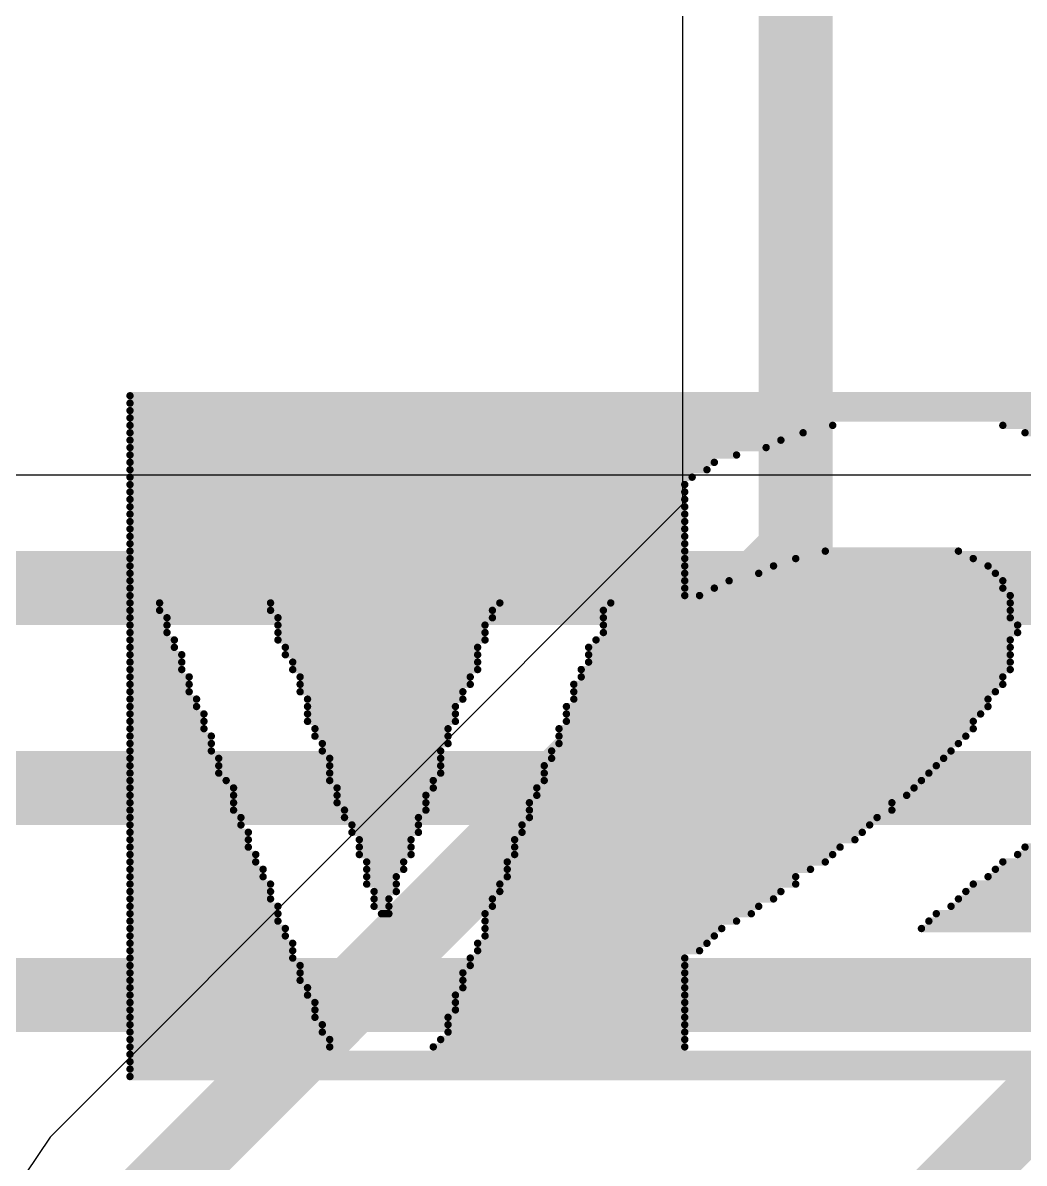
# Model space of a CAD drawing. Header units: millimetres. Extents: x 1.01 to 3.59, y 0.05 to 3.22.
# Drawn here: x 1.9805 to 2.1159, y 1.2693 to 1.4234 of the extents above; entities that cross this region are included whole.
import ezdxf

# ---------------------------------------------------------------- set-up
doc = ezdxf.new("R2010")
doc.units = ezdxf.units.MM
doc.header["$MEASUREMENT"] = 0
for name, color, linetype in [('BottomLayer', 5, 'Continuous'), ('TopLayer', 1, 'Continuous'), ('TopOverlay', 2, 'Continuous')]:
    doc.layers.add(name, color=color, linetype=linetype)

# ---------------------------------------------------------------- blocks, each defined once
blk = doc.blocks.new('PICAN_B_117')
at = {"layer": 'TopOverlay', "const_width": 0.001}
for points in [[(0.22, -0.028), (0.37, -0.028)], [(0.22, -0.029), (0.37, -0.029)], [(0.22, -0.03), (0.37, -0.03)], [(0.22, -0.031), (0.37, -0.031)], [(0.22, -0.032), (0.315, -0.032)], [(0.338, -0.032), (0.37, -0.032)], [(0.22, -0.033), (0.311, -0.033)], [(0.22, -0.034), (0.308, -0.034)], [(0.341, -0.033), (0.37, -0.033)], [(0.22, -0.035), (0.306, -0.035)], [(0.22, -0.036), (0.302, -0.036)], [(0.22, -0.037), (0.299, -0.037)], [(0.22, -0.038), (0.298, -0.038)], [(0.22, -0.039), (0.296, -0.039)], [(0.22, -0.04), (0.295, -0.04)], [(0.22, -0.041), (0.295, -0.041)], [(0.22, -0.042), (0.295, -0.042)], [(0.22, -0.043), (0.295, -0.043)], [(0.22, -0.044), (0.295, -0.044)], [(0.22, -0.045), (0.295, -0.045)], [(0.22, -0.046), (0.295, -0.046)], [(0.22, -0.047), (0.295, -0.047)], [(0.22, -0.048), (0.295, -0.048)], [(0.22, -0.049), (0.295, -0.049)], [(0.314, -0.049), (0.332, -0.049)], [(0.22, -0.05), (0.295, -0.05)], [(0.22, -0.051), (0.295, -0.051)], [(0.307, -0.051), (0.336, -0.051)], [(0.31, -0.05), (0.334, -0.05)], [(0.22, -0.052), (0.295, -0.052)], [(0.305, -0.052), (0.337, -0.052)], [(0.22, -0.053), (0.295, -0.053)], [(0.22, -0.054), (0.295, -0.054)], [(0.299, -0.054), (0.338, -0.054)], [(0.301, -0.053), (0.338, -0.053)], [(0.22, -0.055), (0.295, -0.055)], [(0.297, -0.055), (0.339, -0.055)], [(0.22, -0.056), (0.224, -0.056)], [(0.22, -0.057), (0.224, -0.057)], [(0.239, -0.056), (0.27, -0.056)], [(0.239, -0.057), (0.269, -0.057)], [(0.284, -0.057), (0.339, -0.057)], [(0.285, -0.056), (0.339, -0.056)], [(0.22, -0.058), (0.225, -0.058)], [(0.22, -0.059), (0.225, -0.059)], [(0.24, -0.058), (0.269, -0.058)], [(0.24, -0.059), (0.268, -0.059)], [(0.284, -0.058), (0.339, -0.058)], [(0.284, -0.059), (0.34, -0.059)], [(0.22, -0.06), (0.225, -0.06)], [(0.24, -0.06), (0.268, -0.06)], [(0.284, -0.06), (0.34, -0.06)], [(0.22, -0.061), (0.226, -0.061)], [(0.22, -0.062), (0.226, -0.062)], [(0.24, -0.061), (0.268, -0.061)], [(0.241, -0.062), (0.267, -0.062)], [(0.282, -0.062), (0.339, -0.062)], [(0.283, -0.061), (0.339, -0.061)], [(0.22, -0.063), (0.227, -0.063)], [(0.241, -0.063), (0.267, -0.063)], [(0.282, -0.063), (0.339, -0.063)], [(0.22, -0.064), (0.227, -0.064)], [(0.22, -0.065), (0.227, -0.065)], [(0.242, -0.064), (0.267, -0.064)], [(0.242, -0.065), (0.267, -0.065)], [(0.281, -0.065), (0.339, -0.065)], [(0.282, -0.064), (0.339, -0.064)], [(0.22, -0.066), (0.228, -0.066)], [(0.243, -0.066), (0.266, -0.066)], [(0.281, -0.066), (0.338, -0.066)], [(0.22, -0.067), (0.228, -0.067)], [(0.22, -0.068), (0.228, -0.068)], [(0.243, -0.067), (0.266, -0.067)], [(0.243, -0.068), (0.265, -0.068)], [(0.28, -0.067), (0.338, -0.067)], [(0.28, -0.068), (0.337, -0.068)], [(0.22, -0.069), (0.229, -0.069)], [(0.244, -0.069), (0.265, -0.069)], [(0.28, -0.069), (0.336, -0.069)], [(0.22, -0.07), (0.229, -0.07)], [(0.22, -0.071), (0.23, -0.071)], [(0.244, -0.07), (0.264, -0.07)], [(0.244, -0.071), (0.264, -0.071)], [(0.279, -0.07), (0.336, -0.07)], [(0.279, -0.071), (0.335, -0.071)], [(0.22, -0.072), (0.23, -0.072)], [(0.244, -0.072), (0.264, -0.072)], [(0.279, -0.072), (0.334, -0.072)], [(0.22, -0.073), (0.23, -0.073)], [(0.22, -0.074), (0.231, -0.074)], [(0.245, -0.073), (0.263, -0.073)], [(0.245, -0.074), (0.263, -0.074)], [(0.278, -0.073), (0.334, -0.073)], [(0.278, -0.074), (0.333, -0.074)], [(0.22, -0.075), (0.231, -0.075)], [(0.22, -0.076), (0.231, -0.076)], [(0.246, -0.075), (0.263, -0.075)], [(0.246, -0.076), (0.262, -0.076)], [(0.277, -0.076), (0.331, -0.076)], [(0.278, -0.075), (0.332, -0.075)], [(0.22, -0.077), (0.232, -0.077)], [(0.247, -0.077), (0.262, -0.077)], [(0.277, -0.077), (0.33, -0.077)], [(0.22, -0.078), (0.232, -0.078)], [(0.22, -0.079), (0.232, -0.079)], [(0.247, -0.078), (0.262, -0.078)], [(0.247, -0.079), (0.262, -0.079)], [(0.276, -0.078), (0.329, -0.078)], [(0.276, -0.079), (0.328, -0.079)], [(0.22, -0.08), (0.233, -0.08)], [(0.247, -0.08), (0.261, -0.08)], [(0.276, -0.08), (0.327, -0.08)], [(0.22, -0.081), (0.234, -0.081)], [(0.22, -0.082), (0.234, -0.082)], [(0.248, -0.081), (0.261, -0.081)], [(0.248, -0.082), (0.26, -0.082)], [(0.275, -0.081), (0.326, -0.081)], [(0.275, -0.082), (0.325, -0.082)], [(0.22, -0.083), (0.234, -0.083)], [(0.248, -0.083), (0.26, -0.083)], [(0.274, -0.083), (0.323, -0.083)], [(0.22, -0.084), (0.234, -0.084)], [(0.22, -0.085), (0.235, -0.085)], [(0.249, -0.084), (0.26, -0.084)], [(0.249, -0.085), (0.259, -0.085)], [(0.274, -0.084), (0.323, -0.084)], [(0.274, -0.085), (0.321, -0.085)], [(0.22, -0.086), (0.235, -0.086)], [(0.25, -0.086), (0.259, -0.086)], [(0.273, -0.086), (0.32, -0.086)], [(0.22, -0.087), (0.236, -0.087)], [(0.22, -0.088), (0.236, -0.088)], [(0.25, -0.087), (0.259, -0.087)], [(0.251, -0.088), (0.258, -0.088)], [(0.272, -0.088), (0.318, -0.088)], [(0.273, -0.087), (0.319, -0.087)], [(0.22, -0.089), (0.236, -0.089)], [(0.251, -0.089), (0.258, -0.089)], [(0.272, -0.089), (0.316, -0.089)], [(0.341, -0.089), (0.37, -0.089)], [(0.22, -0.09), (0.237, -0.09)], [(0.22, -0.091), (0.237, -0.091)], [(0.251, -0.09), (0.258, -0.09)], [(0.252, -0.091), (0.257, -0.091)], [(0.271, -0.091), (0.314, -0.091)], [(0.272, -0.09), (0.315, -0.09)], [(0.338, -0.091), (0.37, -0.091)], [(0.34, -0.09), (0.37, -0.09)], [(0.22, -0.092), (0.238, -0.092)], [(0.252, -0.092), (0.257, -0.092)], [(0.271, -0.092), (0.312, -0.092)], [(0.337, -0.092), (0.37, -0.092)], [(0.22, -0.093), (0.238, -0.093)], [(0.22, -0.094), (0.239, -0.094)], [(0.252, -0.093), (0.256, -0.093)], [(0.252, -0.094), (0.256, -0.094)], [(0.27, -0.094), (0.31, -0.094)], [(0.271, -0.093), (0.31, -0.093)], [(0.334, -0.094), (0.37, -0.094)], [(0.336, -0.093), (0.37, -0.093)], [(0.22, -0.095), (0.239, -0.095)], [(0.22, -0.096), (0.239, -0.096)], [(0.253, -0.095), (0.256, -0.095)], [(0.253, -0.096), (0.255, -0.096)], [(0.269, -0.096), (0.307, -0.096)], [(0.27, -0.095), (0.308, -0.095)], [(0.332, -0.096), (0.37, -0.096)], [(0.333, -0.095), (0.37, -0.095)], [(0.22, -0.097), (0.24, -0.097)], [(0.253, -0.097), (0.255, -0.097)], [(0.269, -0.097), (0.305, -0.097)], [(0.331, -0.097), (0.37, -0.097)], [(0.22, -0.098), (0.24, -0.098)], [(0.22, -0.099), (0.24, -0.099)], [(0.254, -0.098), (0.255, -0.098)], [(0.268, -0.098), (0.304, -0.098)], [(0.268, -0.099), (0.302, -0.099)], [(0.328, -0.099), (0.37, -0.099)], [(0.329, -0.098), (0.37, -0.098)], [(0.22, -0.1), (0.241, -0.1)], [(0.268, -0.1), (0.3, -0.1)], [(0.327, -0.1), (0.366, -0.1)], [(0.22, -0.101), (0.241, -0.101)], [(0.22, -0.102), (0.242, -0.102)], [(0.267, -0.102), (0.298, -0.102)], [(0.268, -0.101), (0.299, -0.101)], [(0.22, -0.103), (0.242, -0.103)], [(0.267, -0.103), (0.297, -0.103)], [(0.22, -0.104), (0.242, -0.104)], [(0.22, -0.105), (0.243, -0.105)], [(0.266, -0.104), (0.295, -0.104)], [(0.266, -0.105), (0.295, -0.105)], [(0.22, -0.106), (0.243, -0.106)], [(0.265, -0.106), (0.295, -0.106)], [(0.22, -0.107), (0.243, -0.107)], [(0.22, -0.108), (0.244, -0.108)], [(0.265, -0.107), (0.295, -0.107)], [(0.265, -0.108), (0.295, -0.108)], [(0.22, -0.109), (0.244, -0.109)], [(0.264, -0.109), (0.295, -0.109)], [(0.22, -0.11), (0.245, -0.11)], [(0.22, -0.111), (0.245, -0.111)], [(0.264, -0.11), (0.295, -0.11)], [(0.264, -0.111), (0.295, -0.111)], [(0.22, -0.112), (0.245, -0.112)], [(0.22, -0.113), (0.246, -0.113)], [(0.263, -0.112), (0.295, -0.112)], [(0.263, -0.113), (0.295, -0.113)], [(0.22, -0.114), (0.246, -0.114)], [(0.263, -0.114), (0.295, -0.114)], [(0.22, -0.115), (0.247, -0.115)], [(0.22, -0.116), (0.247, -0.116)], [(0.261, -0.116), (0.295, -0.116)], [(0.262, -0.115), (0.295, -0.115)], [(0.22, -0.117), (0.37, -0.117)], [(0.22, -0.118), (0.37, -0.118)], [(0.22, -0.119), (0.37, -0.119)], [(0.22, -0.12), (0.37, -0.12)]]:
    blk.add_lwpolyline(points, dxfattribs=at)
at = {"layer": 'TopOverlay', "const_width": 0.0005}
for points in [[(0.21975, -0.028, 1), (0.22025, -0.028, 1)], [(0.21975, -0.029, 1), (0.22025, -0.029, 1)], [(0.21975, -0.03, 1), (0.22025, -0.03, 1)], [(0.21975, -0.031, 1), (0.22025, -0.031, 1)], [(0.21975, -0.032, 1), (0.22025, -0.032, 1)], [(0.31475, -0.032, 1), (0.31525, -0.032, 1)], [(0.33775, -0.032, 1), (0.33825, -0.032, 1)], [(0.21975, -0.033, 1), (0.22025, -0.033, 1)], [(0.21975, -0.034, 1), (0.22025, -0.034, 1)], [(0.30775, -0.034, 1), (0.30825, -0.034, 1)], [(0.31075, -0.033, 1), (0.31125, -0.033, 1)], [(0.34075, -0.033, 1), (0.34125, -0.033, 1)], [(0.21975, -0.035, 1), (0.22025, -0.035, 1)], [(0.30575, -0.035, 1), (0.30625, -0.035, 1)], [(0.21975, -0.036, 1), (0.22025, -0.036, 1)], [(0.21975, -0.037, 1), (0.22025, -0.037, 1)], [(0.29875, -0.037, 1), (0.29925, -0.037, 1)], [(0.30175, -0.036, 1), (0.30225, -0.036, 1)], [(0.21975, -0.038, 1), (0.22025, -0.038, 1)], [(0.21975, -0.039, 1), (0.22025, -0.039, 1)], [(0.29575, -0.039, 1), (0.29625, -0.039, 1)], [(0.29775, -0.038, 1), (0.29825, -0.038, 1)], [(0.21975, -0.04, 1), (0.22025, -0.04, 1)], [(0.29475, -0.04, 1), (0.29525, -0.04, 1)], [(0.21975, -0.041, 1), (0.22025, -0.041, 1)], [(0.21975, -0.042, 1), (0.22025, -0.042, 1)], [(0.29475, -0.041, 1), (0.29525, -0.041, 1)], [(0.29475, -0.042, 1), (0.29525, -0.042, 1)], [(0.21975, -0.043, 1), (0.22025, -0.043, 1)], [(0.29475, -0.043, 1), (0.29525, -0.043, 1)], [(0.21975, -0.044, 1), (0.22025, -0.044, 1)], [(0.21975, -0.045, 1), (0.22025, -0.045, 1)], [(0.29475, -0.044, 1), (0.29525, -0.044, 1)], [(0.29475, -0.045, 1), (0.29525, -0.045, 1)], [(0.21975, -0.046, 1), (0.22025, -0.046, 1)], [(0.29475, -0.046, 1), (0.29525, -0.046, 1)], [(0.21975, -0.047, 1), (0.22025, -0.047, 1)], [(0.21975, -0.048, 1), (0.22025, -0.048, 1)], [(0.29475, -0.047, 1), (0.29525, -0.047, 1)], [(0.29475, -0.048, 1), (0.29525, -0.048, 1)], [(0.21975, -0.049, 1), (0.22025, -0.049, 1)], [(0.29475, -0.049, 1), (0.29525, -0.049, 1)], [(0.31375, -0.049, 1), (0.31425, -0.049, 1)], [(0.33175, -0.049, 1), (0.33225, -0.049, 1)], [(0.21975, -0.05, 1), (0.22025, -0.05, 1)], [(0.21975, -0.051, 1), (0.22025, -0.051, 1)], [(0.29475, -0.05, 1), (0.29525, -0.05, 1)], [(0.29475, -0.051, 1), (0.29525, -0.051, 1)], [(0.30675, -0.051, 1), (0.30725, -0.051, 1)], [(0.30975, -0.05, 1), (0.31025, -0.05, 1)], [(0.33375, -0.05, 1), (0.33425, -0.05, 1)], [(0.33575, -0.051, 1), (0.33625, -0.051, 1)], [(0.21975, -0.052, 1), (0.22025, -0.052, 1)], [(0.29475, -0.052, 1), (0.29525, -0.052, 1)], [(0.30475, -0.052, 1), (0.30525, -0.052, 1)], [(0.33675, -0.052, 1), (0.33725, -0.052, 1)], [(0.21975, -0.053, 1), (0.22025, -0.053, 1)], [(0.21975, -0.054, 1), (0.22025, -0.054, 1)], [(0.29475, -0.053, 1), (0.29525, -0.053, 1)], [(0.29475, -0.054, 1), (0.29525, -0.054, 1)], [(0.29875, -0.054, 1), (0.29925, -0.054, 1)], [(0.30075, -0.053, 1), (0.30125, -0.053, 1)], [(0.33775, -0.053, 1), (0.33825, -0.053, 1)], [(0.33775, -0.054, 1), (0.33825, -0.054, 1)], [(0.21975, -0.055, 1), (0.22025, -0.055, 1)], [(0.29475, -0.055, 1), (0.29525, -0.055, 1)], [(0.29675, -0.055, 1), (0.29725, -0.055, 1)], [(0.33875, -0.055, 1), (0.33925, -0.055, 1)], [(0.21975, -0.056, 1), (0.22025, -0.056, 1)], [(0.21975, -0.057, 1), (0.22025, -0.057, 1)], [(0.22375, -0.056, 1), (0.22425, -0.056, 1)], [(0.22375, -0.057, 1), (0.22425, -0.057, 1)], [(0.23875, -0.056, 1), (0.23925, -0.056, 1)], [(0.23875, -0.057, 1), (0.23925, -0.057, 1)], [(0.26875, -0.057, 1), (0.26925, -0.057, 1)], [(0.26975, -0.056, 1), (0.27025, -0.056, 1)], [(0.28375, -0.057, 1), (0.28425, -0.057, 1)], [(0.28475, -0.056, 1), (0.28525, -0.056, 1)], [(0.33875, -0.056, 1), (0.33925, -0.056, 1)], [(0.33875, -0.057, 1), (0.33925, -0.057, 1)], [(0.21975, -0.058, 1), (0.22025, -0.058, 1)], [(0.21975, -0.059, 1), (0.22025, -0.059, 1)], [(0.22475, -0.058, 1), (0.22525, -0.058, 1)], [(0.22475, -0.059, 1), (0.22525, -0.059, 1)], [(0.23975, -0.058, 1), (0.24025, -0.058, 1)], [(0.23975, -0.059, 1), (0.24025, -0.059, 1)], [(0.26775, -0.059, 1), (0.26825, -0.059, 1)], [(0.26875, -0.058, 1), (0.26925, -0.058, 1)], [(0.28375, -0.058, 1), (0.28425, -0.058, 1)], [(0.28375, -0.059, 1), (0.28425, -0.059, 1)], [(0.33875, -0.058, 1), (0.33925, -0.058, 1)], [(0.33975, -0.059, 1), (0.34025, -0.059, 1)], [(0.21975, -0.06, 1), (0.22025, -0.06, 1)], [(0.22475, -0.06, 1), (0.22525, -0.06, 1)], [(0.23975, -0.06, 1), (0.24025, -0.06, 1)], [(0.26775, -0.06, 1), (0.26825, -0.06, 1)], [(0.28375, -0.06, 1), (0.28425, -0.06, 1)], [(0.33975, -0.06, 1), (0.34025, -0.06, 1)], [(0.21975, -0.061, 1), (0.22025, -0.061, 1)], [(0.21975, -0.062, 1), (0.22025, -0.062, 1)], [(0.22575, -0.061, 1), (0.22625, -0.061, 1)], [(0.22575, -0.062, 1), (0.22625, -0.062, 1)], [(0.23975, -0.061, 1), (0.24025, -0.061, 1)], [(0.24075, -0.062, 1), (0.24125, -0.062, 1)], [(0.26675, -0.062, 1), (0.26725, -0.062, 1)], [(0.26775, -0.061, 1), (0.26825, -0.061, 1)], [(0.28175, -0.062, 1), (0.28225, -0.062, 1)], [(0.28275, -0.061, 1), (0.28325, -0.061, 1)], [(0.33875, -0.061, 1), (0.33925, -0.061, 1)], [(0.33875, -0.062, 1), (0.33925, -0.062, 1)], [(0.21975, -0.063, 1), (0.22025, -0.063, 1)], [(0.22675, -0.063, 1), (0.22725, -0.063, 1)], [(0.24075, -0.063, 1), (0.24125, -0.063, 1)], [(0.26675, -0.063, 1), (0.26725, -0.063, 1)], [(0.28175, -0.063, 1), (0.28225, -0.063, 1)], [(0.33875, -0.063, 1), (0.33925, -0.063, 1)], [(0.21975, -0.064, 1), (0.22025, -0.064, 1)], [(0.21975, -0.065, 1), (0.22025, -0.065, 1)], [(0.22675, -0.064, 1), (0.22725, -0.064, 1)], [(0.22675, -0.065, 1), (0.22725, -0.065, 1)], [(0.24175, -0.064, 1), (0.24225, -0.064, 1)], [(0.24175, -0.065, 1), (0.24225, -0.065, 1)], [(0.26675, -0.064, 1), (0.26725, -0.064, 1)], [(0.26675, -0.065, 1), (0.26725, -0.065, 1)], [(0.28075, -0.065, 1), (0.28125, -0.065, 1)], [(0.28175, -0.064, 1), (0.28225, -0.064, 1)], [(0.33875, -0.064, 1), (0.33925, -0.064, 1)], [(0.33875, -0.065, 1), (0.33925, -0.065, 1)], [(0.21975, -0.066, 1), (0.22025, -0.066, 1)], [(0.22775, -0.066, 1), (0.22825, -0.066, 1)], [(0.24275, -0.066, 1), (0.24325, -0.066, 1)], [(0.26575, -0.066, 1), (0.26625, -0.066, 1)], [(0.28075, -0.066, 1), (0.28125, -0.066, 1)], [(0.33775, -0.066, 1), (0.33825, -0.066, 1)], [(0.21975, -0.067, 1), (0.22025, -0.067, 1)], [(0.21975, -0.068, 1), (0.22025, -0.068, 1)], [(0.22775, -0.067, 1), (0.22825, -0.067, 1)], [(0.22775, -0.068, 1), (0.22825, -0.068, 1)], [(0.24275, -0.067, 1), (0.24325, -0.067, 1)], [(0.24275, -0.068, 1), (0.24325, -0.068, 1)], [(0.26475, -0.068, 1), (0.26525, -0.068, 1)], [(0.26575, -0.067, 1), (0.26625, -0.067, 1)], [(0.27975, -0.067, 1), (0.28025, -0.067, 1)], [(0.27975, -0.068, 1), (0.28025, -0.068, 1)], [(0.33675, -0.068, 1), (0.33725, -0.068, 1)], [(0.33775, -0.067, 1), (0.33825, -0.067, 1)], [(0.21975, -0.069, 1), (0.22025, -0.069, 1)], [(0.22875, -0.069, 1), (0.22925, -0.069, 1)], [(0.24375, -0.069, 1), (0.24425, -0.069, 1)], [(0.26475, -0.069, 1), (0.26525, -0.069, 1)], [(0.27975, -0.069, 1), (0.28025, -0.069, 1)], [(0.33575, -0.069, 1), (0.33625, -0.069, 1)], [(0.21975, -0.07, 1), (0.22025, -0.07, 1)], [(0.21975, -0.071, 1), (0.22025, -0.071, 1)], [(0.22875, -0.07, 1), (0.22925, -0.07, 1)], [(0.22975, -0.071, 1), (0.23025, -0.071, 1)], [(0.24375, -0.07, 1), (0.24425, -0.07, 1)], [(0.24375, -0.071, 1), (0.24425, -0.071, 1)], [(0.26375, -0.07, 1), (0.26425, -0.07, 1)], [(0.26375, -0.071, 1), (0.26425, -0.071, 1)], [(0.27875, -0.07, 1), (0.27925, -0.07, 1)], [(0.27875, -0.071, 1), (0.27925, -0.071, 1)], [(0.33475, -0.071, 1), (0.33525, -0.071, 1)], [(0.33575, -0.07, 1), (0.33625, -0.07, 1)], [(0.21975, -0.072, 1), (0.22025, -0.072, 1)], [(0.22975, -0.072, 1), (0.23025, -0.072, 1)], [(0.24375, -0.072, 1), (0.24425, -0.072, 1)], [(0.26375, -0.072, 1), (0.26425, -0.072, 1)], [(0.27875, -0.072, 1), (0.27925, -0.072, 1)], [(0.33375, -0.072, 1), (0.33425, -0.072, 1)], [(0.21975, -0.073, 1), (0.22025, -0.073, 1)], [(0.21975, -0.074, 1), (0.22025, -0.074, 1)], [(0.22975, -0.073, 1), (0.23025, -0.073, 1)], [(0.23075, -0.074, 1), (0.23125, -0.074, 1)], [(0.24475, -0.073, 1), (0.24525, -0.073, 1)], [(0.24475, -0.074, 1), (0.24525, -0.074, 1)], [(0.26275, -0.073, 1), (0.26325, -0.073, 1)], [(0.26275, -0.074, 1), (0.26325, -0.074, 1)], [(0.27775, -0.073, 1), (0.27825, -0.073, 1)], [(0.27775, -0.074, 1), (0.27825, -0.074, 1)], [(0.33275, -0.074, 1), (0.33325, -0.074, 1)], [(0.33375, -0.073, 1), (0.33425, -0.073, 1)], [(0.21975, -0.075, 1), (0.22025, -0.075, 1)], [(0.21975, -0.076, 1), (0.22025, -0.076, 1)], [(0.23075, -0.075, 1), (0.23125, -0.075, 1)], [(0.23075, -0.076, 1), (0.23125, -0.076, 1)], [(0.24575, -0.075, 1), (0.24625, -0.075, 1)], [(0.24575, -0.076, 1), (0.24625, -0.076, 1)], [(0.26175, -0.076, 1), (0.26225, -0.076, 1)], [(0.26275, -0.075, 1), (0.26325, -0.075, 1)], [(0.27675, -0.076, 1), (0.27725, -0.076, 1)], [(0.27775, -0.075, 1), (0.27825, -0.075, 1)], [(0.33075, -0.076, 1), (0.33125, -0.076, 1)], [(0.33175, -0.075, 1), (0.33225, -0.075, 1)], [(0.21975, -0.077, 1), (0.22025, -0.077, 1)], [(0.23175, -0.077, 1), (0.23225, -0.077, 1)], [(0.24675, -0.077, 1), (0.24725, -0.077, 1)], [(0.26175, -0.077, 1), (0.26225, -0.077, 1)], [(0.27675, -0.077, 1), (0.27725, -0.077, 1)], [(0.32975, -0.077, 1), (0.33025, -0.077, 1)], [(0.21975, -0.078, 1), (0.22025, -0.078, 1)], [(0.21975, -0.079, 1), (0.22025, -0.079, 1)], [(0.23175, -0.078, 1), (0.23225, -0.078, 1)], [(0.23175, -0.079, 1), (0.23225, -0.079, 1)], [(0.24675, -0.078, 1), (0.24725, -0.078, 1)], [(0.24675, -0.079, 1), (0.24725, -0.079, 1)], [(0.26175, -0.078, 1), (0.26225, -0.078, 1)], [(0.26175, -0.079, 1), (0.26225, -0.079, 1)], [(0.27575, -0.078, 1), (0.27625, -0.078, 1)], [(0.27575, -0.079, 1), (0.27625, -0.079, 1)], [(0.32775, -0.079, 1), (0.32825, -0.079, 1)], [(0.32875, -0.078, 1), (0.32925, -0.078, 1)], [(0.21975, -0.08, 1), (0.22025, -0.08, 1)], [(0.23275, -0.08, 1), (0.23325, -0.08, 1)], [(0.24675, -0.08, 1), (0.24725, -0.08, 1)], [(0.26075, -0.08, 1), (0.26125, -0.08, 1)], [(0.27575, -0.08, 1), (0.27625, -0.08, 1)], [(0.32675, -0.08, 1), (0.32725, -0.08, 1)], [(0.21975, -0.081, 1), (0.22025, -0.081, 1)], [(0.21975, -0.082, 1), (0.22025, -0.082, 1)], [(0.23375, -0.081, 1), (0.23425, -0.081, 1)], [(0.23375, -0.082, 1), (0.23425, -0.082, 1)], [(0.24775, -0.081, 1), (0.24825, -0.081, 1)], [(0.24775, -0.082, 1), (0.24825, -0.082, 1)], [(0.25975, -0.082, 1), (0.26025, -0.082, 1)], [(0.26075, -0.081, 1), (0.26125, -0.081, 1)], [(0.27475, -0.081, 1), (0.27525, -0.081, 1)], [(0.27475, -0.082, 1), (0.27525, -0.082, 1)], [(0.32475, -0.082, 1), (0.32525, -0.082, 1)], [(0.32575, -0.081, 1), (0.32625, -0.081, 1)], [(0.21975, -0.083, 1), (0.22025, -0.083, 1)], [(0.23375, -0.083, 1), (0.23425, -0.083, 1)], [(0.24775, -0.083, 1), (0.24825, -0.083, 1)], [(0.25975, -0.083, 1), (0.26025, -0.083, 1)], [(0.27375, -0.083, 1), (0.27425, -0.083, 1)], [(0.32275, -0.083, 1), (0.32325, -0.083, 1)], [(0.21975, -0.084, 1), (0.22025, -0.084, 1)], [(0.21975, -0.085, 1), (0.22025, -0.085, 1)], [(0.23375, -0.084, 1), (0.23425, -0.084, 1)], [(0.23475, -0.085, 1), (0.23525, -0.085, 1)], [(0.24875, -0.084, 1), (0.24925, -0.084, 1)], [(0.24875, -0.085, 1), (0.24925, -0.085, 1)], [(0.25875, -0.085, 1), (0.25925, -0.085, 1)], [(0.25975, -0.084, 1), (0.26025, -0.084, 1)], [(0.27375, -0.084, 1), (0.27425, -0.084, 1)], [(0.27375, -0.085, 1), (0.27425, -0.085, 1)], [(0.32075, -0.085, 1), (0.32125, -0.085, 1)], [(0.32275, -0.084, 1), (0.32325, -0.084, 1)], [(0.21975, -0.086, 1), (0.22025, -0.086, 1)], [(0.23475, -0.086, 1), (0.23525, -0.086, 1)], [(0.24975, -0.086, 1), (0.25025, -0.086, 1)], [(0.25875, -0.086, 1), (0.25925, -0.086, 1)], [(0.27275, -0.086, 1), (0.27325, -0.086, 1)], [(0.31975, -0.086, 1), (0.32025, -0.086, 1)], [(0.21975, -0.087, 1), (0.22025, -0.087, 1)], [(0.21975, -0.088, 1), (0.22025, -0.088, 1)], [(0.23575, -0.087, 1), (0.23625, -0.087, 1)], [(0.23575, -0.088, 1), (0.23625, -0.088, 1)], [(0.24975, -0.087, 1), (0.25025, -0.087, 1)], [(0.25075, -0.088, 1), (0.25125, -0.088, 1)], [(0.25775, -0.088, 1), (0.25825, -0.088, 1)], [(0.25875, -0.087, 1), (0.25925, -0.087, 1)], [(0.27175, -0.088, 1), (0.27225, -0.088, 1)], [(0.27275, -0.087, 1), (0.27325, -0.087, 1)], [(0.31775, -0.088, 1), (0.31825, -0.088, 1)], [(0.31875, -0.087, 1), (0.31925, -0.087, 1)], [(0.21975, -0.089, 1), (0.22025, -0.089, 1)], [(0.23575, -0.089, 1), (0.23625, -0.089, 1)], [(0.25075, -0.089, 1), (0.25125, -0.089, 1)], [(0.25775, -0.089, 1), (0.25825, -0.089, 1)], [(0.27175, -0.089, 1), (0.27225, -0.089, 1)], [(0.31575, -0.089, 1), (0.31625, -0.089, 1)], [(0.34075, -0.089, 1), (0.34125, -0.089, 1)], [(0.21975, -0.09, 1), (0.22025, -0.09, 1)], [(0.21975, -0.091, 1), (0.22025, -0.091, 1)], [(0.23675, -0.09, 1), (0.23725, -0.09, 1)], [(0.23675, -0.091, 1), (0.23725, -0.091, 1)], [(0.25075, -0.09, 1), (0.25125, -0.09, 1)], [(0.25175, -0.091, 1), (0.25225, -0.091, 1)], [(0.25675, -0.091, 1), (0.25725, -0.091, 1)], [(0.25775, -0.09, 1), (0.25825, -0.09, 1)], [(0.27075, -0.091, 1), (0.27125, -0.091, 1)], [(0.27175, -0.09, 1), (0.27225, -0.09, 1)], [(0.31375, -0.091, 1), (0.31425, -0.091, 1)], [(0.31475, -0.09, 1), (0.31525, -0.09, 1)], [(0.33775, -0.091, 1), (0.33825, -0.091, 1)], [(0.33975, -0.09, 1), (0.34025, -0.09, 1)], [(0.21975, -0.092, 1), (0.22025, -0.092, 1)], [(0.23775, -0.092, 1), (0.23825, -0.092, 1)], [(0.25175, -0.092, 1), (0.25225, -0.092, 1)], [(0.25675, -0.092, 1), (0.25725, -0.092, 1)], [(0.27075, -0.092, 1), (0.27125, -0.092, 1)], [(0.31175, -0.092, 1), (0.31225, -0.092, 1)], [(0.33675, -0.092, 1), (0.33725, -0.092, 1)], [(0.21975, -0.093, 1), (0.22025, -0.093, 1)], [(0.21975, -0.094, 1), (0.22025, -0.094, 1)], [(0.23775, -0.093, 1), (0.23825, -0.093, 1)], [(0.23875, -0.094, 1), (0.23925, -0.094, 1)], [(0.25175, -0.093, 1), (0.25225, -0.093, 1)], [(0.25175, -0.094, 1), (0.25225, -0.094, 1)], [(0.25575, -0.093, 1), (0.25625, -0.093, 1)], [(0.25575, -0.094, 1), (0.25625, -0.094, 1)], [(0.26975, -0.094, 1), (0.27025, -0.094, 1)], [(0.27075, -0.093, 1), (0.27125, -0.093, 1)], [(0.30975, -0.093, 1), (0.31025, -0.093, 1)], [(0.30975, -0.094, 1), (0.31025, -0.094, 1)], [(0.33375, -0.094, 1), (0.33425, -0.094, 1)], [(0.33575, -0.093, 1), (0.33625, -0.093, 1)], [(0.21975, -0.095, 1), (0.22025, -0.095, 1)], [(0.21975, -0.096, 1), (0.22025, -0.096, 1)], [(0.23875, -0.095, 1), (0.23925, -0.095, 1)], [(0.23875, -0.096, 1), (0.23925, -0.096, 1)], [(0.25275, -0.095, 1), (0.25325, -0.095, 1)], [(0.25275, -0.096, 1), (0.25325, -0.096, 1)], [(0.25475, -0.096, 1), (0.25525, -0.096, 1)], [(0.25575, -0.095, 1), (0.25625, -0.095, 1)], [(0.26875, -0.096, 1), (0.26925, -0.096, 1)], [(0.26975, -0.095, 1), (0.27025, -0.095, 1)], [(0.30675, -0.096, 1), (0.30725, -0.096, 1)], [(0.30775, -0.095, 1), (0.30825, -0.095, 1)], [(0.33175, -0.096, 1), (0.33225, -0.096, 1)], [(0.33275, -0.095, 1), (0.33325, -0.095, 1)], [(0.21975, -0.097, 1), (0.22025, -0.097, 1)], [(0.23975, -0.097, 1), (0.24025, -0.097, 1)], [(0.25275, -0.097, 1), (0.25325, -0.097, 1)], [(0.25475, -0.097, 1), (0.25525, -0.097, 1)], [(0.26875, -0.097, 1), (0.26925, -0.097, 1)], [(0.30475, -0.097, 1), (0.30525, -0.097, 1)], [(0.33075, -0.097, 1), (0.33125, -0.097, 1)], [(0.21975, -0.098, 1), (0.22025, -0.098, 1)], [(0.21975, -0.099, 1), (0.22025, -0.099, 1)], [(0.23975, -0.098, 1), (0.24025, -0.098, 1)], [(0.23975, -0.099, 1), (0.24025, -0.099, 1)], [(0.25375, -0.098, 1), (0.25425, -0.098, 1)], [(0.25475, -0.098, 1), (0.25525, -0.098, 1)], [(0.26775, -0.098, 1), (0.26825, -0.098, 1)], [(0.26775, -0.099, 1), (0.26825, -0.099, 1)], [(0.30175, -0.099, 1), (0.30225, -0.099, 1)], [(0.30375, -0.098, 1), (0.30425, -0.098, 1)], [(0.32775, -0.099, 1), (0.32825, -0.099, 1)], [(0.32875, -0.098, 1), (0.32925, -0.098, 1)], [(0.21975, -0.1, 1), (0.22025, -0.1, 1)], [(0.24075, -0.1, 1), (0.24125, -0.1, 1)], [(0.26775, -0.1, 1), (0.26825, -0.1, 1)], [(0.29975, -0.1, 1), (0.30025, -0.1, 1)], [(0.32675, -0.1, 1), (0.32725, -0.1, 1)], [(0.21975, -0.101, 1), (0.22025, -0.101, 1)], [(0.21975, -0.102, 1), (0.22025, -0.102, 1)], [(0.24075, -0.101, 1), (0.24125, -0.101, 1)], [(0.24175, -0.102, 1), (0.24225, -0.102, 1)], [(0.26675, -0.102, 1), (0.26725, -0.102, 1)], [(0.26775, -0.101, 1), (0.26825, -0.101, 1)], [(0.29775, -0.102, 1), (0.29825, -0.102, 1)], [(0.29875, -0.101, 1), (0.29925, -0.101, 1)], [(0.21975, -0.103, 1), (0.22025, -0.103, 1)], [(0.24175, -0.103, 1), (0.24225, -0.103, 1)], [(0.26675, -0.103, 1), (0.26725, -0.103, 1)], [(0.29675, -0.103, 1), (0.29725, -0.103, 1)], [(0.21975, -0.104, 1), (0.22025, -0.104, 1)], [(0.21975, -0.105, 1), (0.22025, -0.105, 1)], [(0.24175, -0.104, 1), (0.24225, -0.104, 1)], [(0.24275, -0.105, 1), (0.24325, -0.105, 1)], [(0.26575, -0.104, 1), (0.26625, -0.104, 1)], [(0.26575, -0.105, 1), (0.26625, -0.105, 1)], [(0.29475, -0.104, 1), (0.29525, -0.104, 1)], [(0.29475, -0.105, 1), (0.29525, -0.105, 1)], [(0.21975, -0.106, 1), (0.22025, -0.106, 1)], [(0.24275, -0.106, 1), (0.24325, -0.106, 1)], [(0.26475, -0.106, 1), (0.26525, -0.106, 1)], [(0.29475, -0.106, 1), (0.29525, -0.106, 1)], [(0.21975, -0.107, 1), (0.22025, -0.107, 1)], [(0.21975, -0.108, 1), (0.22025, -0.108, 1)], [(0.24275, -0.107, 1), (0.24325, -0.107, 1)], [(0.24375, -0.108, 1), (0.24425, -0.108, 1)], [(0.26475, -0.107, 1), (0.26525, -0.107, 1)], [(0.26475, -0.108, 1), (0.26525, -0.108, 1)], [(0.29475, -0.107, 1), (0.29525, -0.107, 1)], [(0.29475, -0.108, 1), (0.29525, -0.108, 1)], [(0.21975, -0.109, 1), (0.22025, -0.109, 1)], [(0.24375, -0.109, 1), (0.24425, -0.109, 1)], [(0.26375, -0.109, 1), (0.26425, -0.109, 1)], [(0.29475, -0.109, 1), (0.29525, -0.109, 1)], [(0.21975, -0.11, 1), (0.22025, -0.11, 1)], [(0.21975, -0.111, 1), (0.22025, -0.111, 1)], [(0.24475, -0.11, 1), (0.24525, -0.11, 1)], [(0.24475, -0.111, 1), (0.24525, -0.111, 1)], [(0.26375, -0.11, 1), (0.26425, -0.11, 1)], [(0.26375, -0.111, 1), (0.26425, -0.111, 1)], [(0.29475, -0.11, 1), (0.29525, -0.11, 1)], [(0.29475, -0.111, 1), (0.29525, -0.111, 1)], [(0.21975, -0.112, 1), (0.22025, -0.112, 1)], [(0.21975, -0.113, 1), (0.22025, -0.113, 1)], [(0.24475, -0.112, 1), (0.24525, -0.112, 1)], [(0.24575, -0.113, 1), (0.24625, -0.113, 1)], [(0.26275, -0.112, 1), (0.26325, -0.112, 1)], [(0.26275, -0.113, 1), (0.26325, -0.113, 1)], [(0.29475, -0.112, 1), (0.29525, -0.112, 1)], [(0.29475, -0.113, 1), (0.29525, -0.113, 1)], [(0.21975, -0.114, 1), (0.22025, -0.114, 1)], [(0.24575, -0.114, 1), (0.24625, -0.114, 1)], [(0.26275, -0.114, 1), (0.26325, -0.114, 1)], [(0.29475, -0.114, 1), (0.29525, -0.114, 1)], [(0.21975, -0.115, 1), (0.22025, -0.115, 1)], [(0.21975, -0.116, 1), (0.22025, -0.116, 1)], [(0.24675, -0.115, 1), (0.24725, -0.115, 1)], [(0.24675, -0.116, 1), (0.24725, -0.116, 1)], [(0.26075, -0.116, 1), (0.26125, -0.116, 1)], [(0.26175, -0.115, 1), (0.26225, -0.115, 1)], [(0.29475, -0.115, 1), (0.29525, -0.115, 1)], [(0.29475, -0.116, 1), (0.29525, -0.116, 1)], [(0.21975, -0.117, 1), (0.22025, -0.117, 1)], [(0.21975, -0.118, 1), (0.22025, -0.118, 1)], [(0.21975, -0.119, 1), (0.22025, -0.119, 1)], [(0.21975, -0.12, 1), (0.22025, -0.12, 1)]]:
    blk.add_lwpolyline(points, format="xyb", close=True, dxfattribs=at)

msp = doc.modelspace()

# ---------------------------------------------------------------- linework, layer by layer
at = {"layer": 'BottomLayer'}
msp.add_line((2.999, 1.36229), (1.61233, 1.36229), dxfattribs=at)
at = {"layer": 'BottomLayer', "const_width": 0.01}
for points in [[(1.606, 1.347), (2.999, 1.347)], [(1.533, 1.32), (2.926, 1.32)], [(1.461, 1.292), (2.672, 1.292)]]:
    msp.add_lwpolyline(points, dxfattribs=at)
at = {"layer": 'TopLayer'}
for p, q in [((2.06971, 1.958), (2.06971, 1.35833)), ((2.06971, 1.35833), (1.98419, 1.27281)), ((1.98419, 1.27281), (1.98087, 1.26785))]:
    msp.add_line(p, q, dxfattribs=at)
at = {"layer": 'TopLayer', "const_width": 0.01}
for points in [[(2.085, 1.352), (2.085, 1.958)], [(2.09, 1.25), (2.223, 1.383)], [(1.995, 1.262), (2.085, 1.352)]]:
    msp.add_lwpolyline(points, dxfattribs=at)
at = {"layer": 'TopLayer', "const_width": 0.005}
msp.add_lwpolyline([(2.0825, 1.352, 1), (2.0875, 1.352, 1)], format="xyb", close=True, dxfattribs=at)
msp.add_lwpolyline([(2.0825, 1.352, 1), (2.0875, 1.352, 1)], format="xyb", close=True, dxfattribs=at)

# ---------------------------------------------------------------- block references
at = {"rotation": 360}
msp.add_blockref('PICAN_B_117', (1.775, 1.401), dxfattribs=at)

doc.saveas('drawing.dxf')
